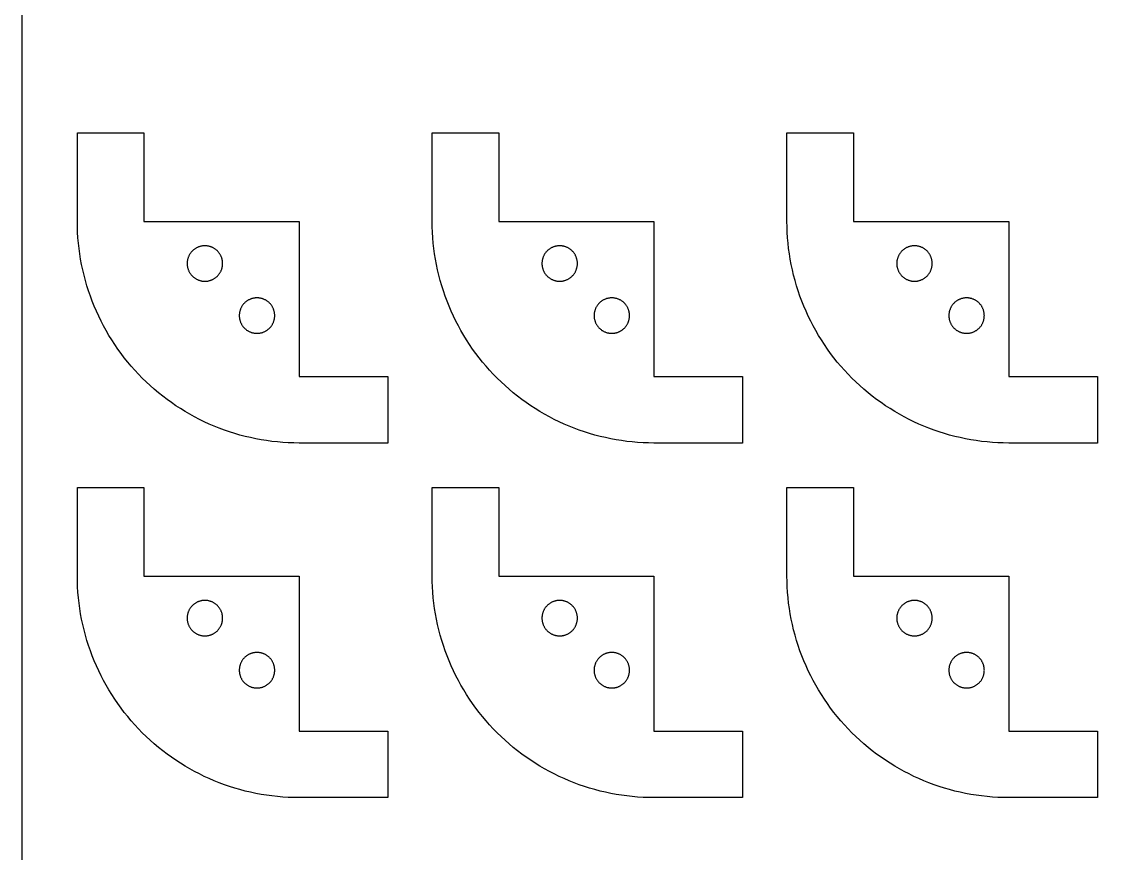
# Model space of a CAD drawing. Header units: millimetres. Extents: x 0 to 900, y 0 to 600.
# Drawn here: x 0 to 99, y 75 to 150 of the extents above; entities that cross this region are included whole.
import ezdxf

# ---------------------------------------------------------------- set-up
doc = ezdxf.new("R2010")
doc.units = ezdxf.units.MM
doc.layers.add('CUT', color=7, linetype='Continuous')
doc.layers.add('SHEET', color=7, linetype='Continuous')

msp = doc.modelspace()

# ---------------------------------------------------------------- linework, layer by layer
at = {"layer": 'CUT'}
for points in [[(5, 140), (11, 140), (11, 132), (25, 132), (25, 118), (33, 118), (33, 112), (25, 112), (24.509, 112.006), (24.019, 112.024), (23.529, 112.054), (23.04, 112.096), (22.552, 112.15), (22.065, 112.216), (21.581, 112.294), (21.098, 112.384), (20.618, 112.486), (20.14, 112.599), (19.666, 112.724), (19.194, 112.861), (18.726, 113.009), (18.262, 113.169), (17.802, 113.34), (17.346, 113.522), (16.895, 113.716), (16.449, 113.92), (16.008, 114.136), (15.572, 114.362), (15.142, 114.598), (14.718, 114.845), (14.3, 115.103), (13.889, 115.371), (13.484, 115.648), (13.086, 115.936), (12.695, 116.233), (12.312, 116.54), (11.937, 116.856), (11.569, 117.181), (11.209, 117.515), (10.858, 117.858), (10.515, 118.209), (10.181, 118.569), (9.856, 118.937), (9.54, 119.312), (9.233, 119.695), (8.936, 120.086), (8.648, 120.484), (8.371, 120.889), (8.103, 121.3), (7.845, 121.718), (7.598, 122.142), (7.362, 122.572), (7.136, 123.008), (6.92, 123.449), (6.716, 123.895), (6.522, 124.346), (6.34, 124.802), (6.169, 125.262), (6.009, 125.726), (5.861, 126.194), (5.724, 126.666), (5.599, 127.14), (5.486, 127.618), (5.384, 128.098), (5.294, 128.581), (5.216, 129.065), (5.15, 129.552), (5.096, 130.04), (5.054, 130.529), (5.024, 131.019), (5.006, 131.509), (5, 132), (5, 140)], [(37, 140), (43, 140), (43, 132), (57, 132), (57, 118), (65, 118), (65, 112), (57, 112), (56.509, 112.006), (56.019, 112.024), (55.529, 112.054), (55.04, 112.096), (54.552, 112.15), (54.065, 112.216), (53.581, 112.294), (53.098, 112.384), (52.618, 112.486), (52.14, 112.599), (51.666, 112.724), (51.194, 112.861), (50.726, 113.009), (50.262, 113.169), (49.802, 113.34), (49.346, 113.522), (48.895, 113.716), (48.449, 113.92), (48.008, 114.136), (47.572, 114.362), (47.142, 114.598), (46.718, 114.845), (46.3, 115.103), (45.889, 115.371), (45.484, 115.648), (45.086, 115.936), (44.695, 116.233), (44.312, 116.54), (43.937, 116.856), (43.569, 117.181), (43.209, 117.515), (42.858, 117.858), (42.515, 118.209), (42.181, 118.569), (41.856, 118.937), (41.54, 119.312), (41.233, 119.695), (40.936, 120.086), (40.648, 120.484), (40.371, 120.889), (40.103, 121.3), (39.845, 121.718), (39.598, 122.142), (39.362, 122.572), (39.136, 123.008), (38.92, 123.449), (38.716, 123.895), (38.522, 124.346), (38.34, 124.802), (38.169, 125.262), (38.009, 125.726), (37.861, 126.194), (37.724, 126.666), (37.599, 127.14), (37.486, 127.618), (37.384, 128.098), (37.294, 128.581), (37.216, 129.065), (37.15, 129.552), (37.096, 130.04), (37.054, 130.529), (37.024, 131.019), (37.006, 131.509), (37, 132), (37, 140)], [(69, 140), (75, 140), (75, 132), (89, 132), (89, 118), (97, 118), (97, 112), (89, 112), (88.509, 112.006), (88.019, 112.024), (87.529, 112.054), (87.04, 112.096), (86.552, 112.15), (86.065, 112.216), (85.581, 112.294), (85.098, 112.384), (84.618, 112.486), (84.14, 112.599), (83.666, 112.724), (83.194, 112.861), (82.726, 113.009), (82.262, 113.169), (81.802, 113.34), (81.346, 113.522), (80.895, 113.716), (80.449, 113.92), (80.008, 114.136), (79.572, 114.362), (79.142, 114.598), (78.718, 114.845), (78.3, 115.103), (77.889, 115.371), (77.484, 115.648), (77.086, 115.936), (76.695, 116.233), (76.312, 116.54), (75.937, 116.856), (75.569, 117.181), (75.209, 117.515), (74.858, 117.858), (74.515, 118.209), (74.181, 118.569), (73.856, 118.937), (73.54, 119.312), (73.233, 119.695), (72.936, 120.086), (72.648, 120.484), (72.371, 120.889), (72.103, 121.3), (71.845, 121.718), (71.598, 122.142), (71.362, 122.572), (71.136, 123.008), (70.92, 123.449), (70.716, 123.895), (70.522, 124.346), (70.34, 124.802), (70.169, 125.262), (70.009, 125.726), (69.861, 126.194), (69.724, 126.666), (69.599, 127.14), (69.486, 127.618), (69.384, 128.098), (69.294, 128.581), (69.216, 129.065), (69.15, 129.552), (69.096, 130.04), (69.054, 130.529), (69.024, 131.019), (69.006, 131.509), (69, 132), (69, 140)], [(18.1, 128.2), (18.099, 128.252), (18.097, 128.305), (18.092, 128.357), (18.086, 128.409), (18.079, 128.461), (18.069, 128.512), (18.058, 128.563), (18.045, 128.614), (18.031, 128.664), (18.015, 128.714), (17.997, 128.764), (17.978, 128.812), (17.957, 128.86), (17.935, 128.908), (17.911, 128.954), (17.886, 129), (17.859, 129.045), (17.83, 129.089), (17.801, 129.132), (17.769, 129.174), (17.737, 129.215), (17.703, 129.255), (17.668, 129.294), (17.631, 129.331), (17.594, 129.368), (17.555, 129.403), (17.515, 129.437), (17.474, 129.469), (17.432, 129.501), (17.389, 129.53), (17.345, 129.559), (17.3, 129.586), (17.254, 129.611), (17.208, 129.635), (17.16, 129.657), (17.112, 129.678), (17.064, 129.697), (17.014, 129.715), (16.964, 129.731), (16.914, 129.745), (16.863, 129.758), (16.812, 129.769), (16.761, 129.779), (16.709, 129.786), (16.657, 129.792), (16.605, 129.797), (16.552, 129.799), (16.5, 129.8), (16.448, 129.799), (16.395, 129.797), (16.343, 129.792), (16.291, 129.786), (16.239, 129.779), (16.188, 129.769), (16.137, 129.758), (16.086, 129.745), (16.036, 129.731), (15.986, 129.715), (15.936, 129.697), (15.888, 129.678), (15.84, 129.657), (15.792, 129.635), (15.746, 129.611), (15.7, 129.586), (15.655, 129.559), (15.611, 129.53), (15.568, 129.501), (15.526, 129.469), (15.485, 129.437), (15.445, 129.403), (15.406, 129.368), (15.369, 129.331), (15.332, 129.294), (15.297, 129.255), (15.263, 129.215), (15.231, 129.174), (15.199, 129.132), (15.17, 129.089), (15.141, 129.045), (15.114, 129), (15.089, 128.954), (15.065, 128.908), (15.043, 128.86), (15.022, 128.812), (15.003, 128.764), (14.985, 128.714), (14.969, 128.664), (14.955, 128.614), (14.942, 128.563), (14.931, 128.512), (14.921, 128.461), (14.914, 128.409), (14.908, 128.357), (14.903, 128.305), (14.901, 128.252), (14.9, 128.2), (14.901, 128.148), (14.903, 128.095), (14.908, 128.043), (14.914, 127.991), (14.921, 127.939), (14.931, 127.888), (14.942, 127.837), (14.955, 127.786), (14.969, 127.736), (14.985, 127.686), (15.003, 127.636), (15.022, 127.588), (15.043, 127.54), (15.065, 127.492), (15.089, 127.446), (15.114, 127.4), (15.141, 127.355), (15.17, 127.311), (15.199, 127.268), (15.231, 127.226), (15.263, 127.185), (15.297, 127.145), (15.332, 127.106), (15.369, 127.069), (15.406, 127.032), (15.445, 126.997), (15.485, 126.963), (15.526, 126.931), (15.568, 126.899), (15.611, 126.87), (15.655, 126.841), (15.7, 126.814), (15.746, 126.789), (15.792, 126.765), (15.84, 126.743), (15.888, 126.722), (15.936, 126.703), (15.986, 126.685), (16.036, 126.669), (16.086, 126.655), (16.137, 126.642), (16.188, 126.631), (16.239, 126.621), (16.291, 126.614), (16.343, 126.608), (16.395, 126.603), (16.448, 126.601), (16.5, 126.6), (16.552, 126.601), (16.605, 126.603), (16.657, 126.608), (16.709, 126.614), (16.761, 126.621), (16.812, 126.631), (16.863, 126.642), (16.914, 126.655), (16.964, 126.669), (17.014, 126.685), (17.064, 126.703), (17.112, 126.722), (17.16, 126.743), (17.208, 126.765), (17.254, 126.789), (17.3, 126.814), (17.345, 126.841), (17.389, 126.87), (17.432, 126.899), (17.474, 126.931), (17.515, 126.963), (17.555, 126.997), (17.594, 127.032), (17.631, 127.069), (17.668, 127.106), (17.703, 127.145), (17.737, 127.185), (17.769, 127.226), (17.801, 127.268), (17.83, 127.311), (17.859, 127.355), (17.886, 127.4), (17.911, 127.446), (17.935, 127.492), (17.957, 127.54), (17.978, 127.588), (17.997, 127.636), (18.015, 127.686), (18.031, 127.736), (18.045, 127.786), (18.058, 127.837), (18.069, 127.888), (18.079, 127.939), (18.086, 127.991), (18.092, 128.043), (18.097, 128.095), (18.099, 128.148), (18.1, 128.2)], [(50.1, 128.2), (50.099, 128.252), (50.097, 128.305), (50.092, 128.357), (50.086, 128.409), (50.079, 128.461), (50.069, 128.512), (50.058, 128.563), (50.045, 128.614), (50.031, 128.664), (50.015, 128.714), (49.997, 128.764), (49.978, 128.812), (49.957, 128.86), (49.935, 128.908), (49.911, 128.954), (49.886, 129), (49.859, 129.045), (49.83, 129.089), (49.801, 129.132), (49.769, 129.174), (49.737, 129.215), (49.703, 129.255), (49.668, 129.294), (49.631, 129.331), (49.594, 129.368), (49.555, 129.403), (49.515, 129.437), (49.474, 129.469), (49.432, 129.501), (49.389, 129.53), (49.345, 129.559), (49.3, 129.586), (49.254, 129.611), (49.208, 129.635), (49.16, 129.657), (49.112, 129.678), (49.064, 129.697), (49.014, 129.715), (48.964, 129.731), (48.914, 129.745), (48.863, 129.758), (48.812, 129.769), (48.761, 129.779), (48.709, 129.786), (48.657, 129.792), (48.605, 129.797), (48.552, 129.799), (48.5, 129.8), (48.448, 129.799), (48.395, 129.797), (48.343, 129.792), (48.291, 129.786), (48.239, 129.779), (48.188, 129.769), (48.137, 129.758), (48.086, 129.745), (48.036, 129.731), (47.986, 129.715), (47.936, 129.697), (47.888, 129.678), (47.84, 129.657), (47.792, 129.635), (47.746, 129.611), (47.7, 129.586), (47.655, 129.559), (47.611, 129.53), (47.568, 129.501), (47.526, 129.469), (47.485, 129.437), (47.445, 129.403), (47.406, 129.368), (47.369, 129.331), (47.332, 129.294), (47.297, 129.255), (47.263, 129.215), (47.231, 129.174), (47.199, 129.132), (47.17, 129.089), (47.141, 129.045), (47.114, 129), (47.089, 128.954), (47.065, 128.908), (47.043, 128.86), (47.022, 128.812), (47.003, 128.764), (46.985, 128.714), (46.969, 128.664), (46.955, 128.614), (46.942, 128.563), (46.931, 128.512), (46.921, 128.461), (46.914, 128.409), (46.908, 128.357), (46.903, 128.305), (46.901, 128.252), (46.9, 128.2), (46.901, 128.148), (46.903, 128.095), (46.908, 128.043), (46.914, 127.991), (46.921, 127.939), (46.931, 127.888), (46.942, 127.837), (46.955, 127.786), (46.969, 127.736), (46.985, 127.686), (47.003, 127.636), (47.022, 127.588), (47.043, 127.54), (47.065, 127.492), (47.089, 127.446), (47.114, 127.4), (47.141, 127.355), (47.17, 127.311), (47.199, 127.268), (47.231, 127.226), (47.263, 127.185), (47.297, 127.145), (47.332, 127.106), (47.369, 127.069), (47.406, 127.032), (47.445, 126.997), (47.485, 126.963), (47.526, 126.931), (47.568, 126.899), (47.611, 126.87), (47.655, 126.841), (47.7, 126.814), (47.746, 126.789), (47.792, 126.765), (47.84, 126.743), (47.888, 126.722), (47.936, 126.703), (47.986, 126.685), (48.036, 126.669), (48.086, 126.655), (48.137, 126.642), (48.188, 126.631), (48.239, 126.621), (48.291, 126.614), (48.343, 126.608), (48.395, 126.603), (48.448, 126.601), (48.5, 126.6), (48.552, 126.601), (48.605, 126.603), (48.657, 126.608), (48.709, 126.614), (48.761, 126.621), (48.812, 126.631), (48.863, 126.642), (48.914, 126.655), (48.964, 126.669), (49.014, 126.685), (49.064, 126.703), (49.112, 126.722), (49.16, 126.743), (49.208, 126.765), (49.254, 126.789), (49.3, 126.814), (49.345, 126.841), (49.389, 126.87), (49.432, 126.899), (49.474, 126.931), (49.515, 126.963), (49.555, 126.997), (49.594, 127.032), (49.631, 127.069), (49.668, 127.106), (49.703, 127.145), (49.737, 127.185), (49.769, 127.226), (49.801, 127.268), (49.83, 127.311), (49.859, 127.355), (49.886, 127.4), (49.911, 127.446), (49.935, 127.492), (49.957, 127.54), (49.978, 127.588), (49.997, 127.636), (50.015, 127.686), (50.031, 127.736), (50.045, 127.786), (50.058, 127.837), (50.069, 127.888), (50.079, 127.939), (50.086, 127.991), (50.092, 128.043), (50.097, 128.095), (50.099, 128.148), (50.1, 128.2)], [(82.1, 128.2), (82.099, 128.252), (82.097, 128.305), (82.092, 128.357), (82.086, 128.409), (82.079, 128.461), (82.069, 128.512), (82.058, 128.563), (82.045, 128.614), (82.031, 128.664), (82.015, 128.714), (81.997, 128.764), (81.978, 128.812), (81.957, 128.86), (81.935, 128.908), (81.911, 128.954), (81.886, 129), (81.859, 129.045), (81.83, 129.089), (81.801, 129.132), (81.769, 129.174), (81.737, 129.215), (81.703, 129.255), (81.668, 129.294), (81.631, 129.331), (81.594, 129.368), (81.555, 129.403), (81.515, 129.437), (81.474, 129.469), (81.432, 129.501), (81.389, 129.53), (81.345, 129.559), (81.3, 129.586), (81.254, 129.611), (81.208, 129.635), (81.16, 129.657), (81.112, 129.678), (81.064, 129.697), (81.014, 129.715), (80.964, 129.731), (80.914, 129.745), (80.863, 129.758), (80.812, 129.769), (80.761, 129.779), (80.709, 129.786), (80.657, 129.792), (80.605, 129.797), (80.552, 129.799), (80.5, 129.8), (80.448, 129.799), (80.395, 129.797), (80.343, 129.792), (80.291, 129.786), (80.239, 129.779), (80.188, 129.769), (80.137, 129.758), (80.086, 129.745), (80.036, 129.731), (79.986, 129.715), (79.936, 129.697), (79.888, 129.678), (79.84, 129.657), (79.792, 129.635), (79.746, 129.611), (79.7, 129.586), (79.655, 129.559), (79.611, 129.53), (79.568, 129.501), (79.526, 129.469), (79.485, 129.437), (79.445, 129.403), (79.406, 129.368), (79.369, 129.331), (79.332, 129.294), (79.297, 129.255), (79.263, 129.215), (79.231, 129.174), (79.199, 129.132), (79.17, 129.089), (79.141, 129.045), (79.114, 129), (79.089, 128.954), (79.065, 128.908), (79.043, 128.86), (79.022, 128.812), (79.003, 128.764), (78.985, 128.714), (78.969, 128.664), (78.955, 128.614), (78.942, 128.563), (78.931, 128.512), (78.921, 128.461), (78.914, 128.409), (78.908, 128.357), (78.903, 128.305), (78.901, 128.252), (78.9, 128.2), (78.901, 128.148), (78.903, 128.095), (78.908, 128.043), (78.914, 127.991), (78.921, 127.939), (78.931, 127.888), (78.942, 127.837), (78.955, 127.786), (78.969, 127.736), (78.985, 127.686), (79.003, 127.636), (79.022, 127.588), (79.043, 127.54), (79.065, 127.492), (79.089, 127.446), (79.114, 127.4), (79.141, 127.355), (79.17, 127.311), (79.199, 127.268), (79.231, 127.226), (79.263, 127.185), (79.297, 127.145), (79.332, 127.106), (79.369, 127.069), (79.406, 127.032), (79.445, 126.997), (79.485, 126.963), (79.526, 126.931), (79.568, 126.899), (79.611, 126.87), (79.655, 126.841), (79.7, 126.814), (79.746, 126.789), (79.792, 126.765), (79.84, 126.743), (79.888, 126.722), (79.936, 126.703), (79.986, 126.685), (80.036, 126.669), (80.086, 126.655), (80.137, 126.642), (80.188, 126.631), (80.239, 126.621), (80.291, 126.614), (80.343, 126.608), (80.395, 126.603), (80.448, 126.601), (80.5, 126.6), (80.552, 126.601), (80.605, 126.603), (80.657, 126.608), (80.709, 126.614), (80.761, 126.621), (80.812, 126.631), (80.863, 126.642), (80.914, 126.655), (80.964, 126.669), (81.014, 126.685), (81.064, 126.703), (81.112, 126.722), (81.16, 126.743), (81.208, 126.765), (81.254, 126.789), (81.3, 126.814), (81.345, 126.841), (81.389, 126.87), (81.432, 126.899), (81.474, 126.931), (81.515, 126.963), (81.555, 126.997), (81.594, 127.032), (81.631, 127.069), (81.668, 127.106), (81.703, 127.145), (81.737, 127.185), (81.769, 127.226), (81.801, 127.268), (81.83, 127.311), (81.859, 127.355), (81.886, 127.4), (81.911, 127.446), (81.935, 127.492), (81.957, 127.54), (81.978, 127.588), (81.997, 127.636), (82.015, 127.686), (82.031, 127.736), (82.045, 127.786), (82.058, 127.837), (82.069, 127.888), (82.079, 127.939), (82.086, 127.991), (82.092, 128.043), (82.097, 128.095), (82.099, 128.148), (82.1, 128.2)], [(22.8, 123.5), (22.799, 123.552), (22.797, 123.605), (22.792, 123.657), (22.786, 123.709), (22.779, 123.761), (22.769, 123.812), (22.758, 123.863), (22.745, 123.914), (22.731, 123.964), (22.715, 124.014), (22.697, 124.064), (22.678, 124.112), (22.657, 124.16), (22.635, 124.208), (22.611, 124.254), (22.586, 124.3), (22.559, 124.345), (22.53, 124.389), (22.501, 124.432), (22.469, 124.474), (22.437, 124.515), (22.403, 124.555), (22.368, 124.594), (22.331, 124.631), (22.294, 124.668), (22.255, 124.703), (22.215, 124.737), (22.174, 124.769), (22.132, 124.801), (22.089, 124.83), (22.045, 124.859), (22, 124.886), (21.954, 124.911), (21.908, 124.935), (21.86, 124.957), (21.812, 124.978), (21.764, 124.997), (21.714, 125.015), (21.664, 125.031), (21.614, 125.045), (21.563, 125.058), (21.512, 125.069), (21.461, 125.079), (21.409, 125.086), (21.357, 125.092), (21.305, 125.097), (21.252, 125.099), (21.2, 125.1), (21.148, 125.099), (21.095, 125.097), (21.043, 125.092), (20.991, 125.086), (20.939, 125.079), (20.888, 125.069), (20.837, 125.058), (20.786, 125.045), (20.736, 125.031), (20.686, 125.015), (20.636, 124.997), (20.588, 124.978), (20.54, 124.957), (20.492, 124.935), (20.446, 124.911), (20.4, 124.886), (20.355, 124.859), (20.311, 124.83), (20.268, 124.801), (20.226, 124.769), (20.185, 124.737), (20.145, 124.703), (20.106, 124.668), (20.069, 124.631), (20.032, 124.594), (19.997, 124.555), (19.963, 124.515), (19.931, 124.474), (19.899, 124.432), (19.87, 124.389), (19.841, 124.345), (19.814, 124.3), (19.789, 124.254), (19.765, 124.208), (19.743, 124.16), (19.722, 124.112), (19.703, 124.064), (19.685, 124.014), (19.669, 123.964), (19.655, 123.914), (19.642, 123.863), (19.631, 123.812), (19.621, 123.761), (19.614, 123.709), (19.608, 123.657), (19.603, 123.605), (19.601, 123.552), (19.6, 123.5), (19.601, 123.448), (19.603, 123.395), (19.608, 123.343), (19.614, 123.291), (19.621, 123.239), (19.631, 123.188), (19.642, 123.137), (19.655, 123.086), (19.669, 123.036), (19.685, 122.986), (19.703, 122.936), (19.722, 122.888), (19.743, 122.84), (19.765, 122.792), (19.789, 122.746), (19.814, 122.7), (19.841, 122.655), (19.87, 122.611), (19.899, 122.568), (19.931, 122.526), (19.963, 122.485), (19.997, 122.445), (20.032, 122.406), (20.069, 122.369), (20.106, 122.332), (20.145, 122.297), (20.185, 122.263), (20.226, 122.231), (20.268, 122.199), (20.311, 122.17), (20.355, 122.141), (20.4, 122.114), (20.446, 122.089), (20.492, 122.065), (20.54, 122.043), (20.588, 122.022), (20.636, 122.003), (20.686, 121.985), (20.736, 121.969), (20.786, 121.955), (20.837, 121.942), (20.888, 121.931), (20.939, 121.921), (20.991, 121.914), (21.043, 121.908), (21.095, 121.903), (21.148, 121.901), (21.2, 121.9), (21.252, 121.901), (21.305, 121.903), (21.357, 121.908), (21.409, 121.914), (21.461, 121.921), (21.512, 121.931), (21.563, 121.942), (21.614, 121.955), (21.664, 121.969), (21.714, 121.985), (21.764, 122.003), (21.812, 122.022), (21.86, 122.043), (21.908, 122.065), (21.954, 122.089), (22, 122.114), (22.045, 122.141), (22.089, 122.17), (22.132, 122.199), (22.174, 122.231), (22.215, 122.263), (22.255, 122.297), (22.294, 122.332), (22.331, 122.369), (22.368, 122.406), (22.403, 122.445), (22.437, 122.485), (22.469, 122.526), (22.501, 122.568), (22.53, 122.611), (22.559, 122.655), (22.586, 122.7), (22.611, 122.746), (22.635, 122.792), (22.657, 122.84), (22.678, 122.888), (22.697, 122.936), (22.715, 122.986), (22.731, 123.036), (22.745, 123.086), (22.758, 123.137), (22.769, 123.188), (22.779, 123.239), (22.786, 123.291), (22.792, 123.343), (22.797, 123.395), (22.799, 123.448), (22.8, 123.5)], [(54.8, 123.5), (54.799, 123.552), (54.797, 123.605), (54.792, 123.657), (54.786, 123.709), (54.779, 123.761), (54.769, 123.812), (54.758, 123.863), (54.745, 123.914), (54.731, 123.964), (54.715, 124.014), (54.697, 124.064), (54.678, 124.112), (54.657, 124.16), (54.635, 124.208), (54.611, 124.254), (54.586, 124.3), (54.559, 124.345), (54.53, 124.389), (54.501, 124.432), (54.469, 124.474), (54.437, 124.515), (54.403, 124.555), (54.368, 124.594), (54.331, 124.631), (54.294, 124.668), (54.255, 124.703), (54.215, 124.737), (54.174, 124.769), (54.132, 124.801), (54.089, 124.83), (54.045, 124.859), (54, 124.886), (53.954, 124.911), (53.908, 124.935), (53.86, 124.957), (53.812, 124.978), (53.764, 124.997), (53.714, 125.015), (53.664, 125.031), (53.614, 125.045), (53.563, 125.058), (53.512, 125.069), (53.461, 125.079), (53.409, 125.086), (53.357, 125.092), (53.305, 125.097), (53.252, 125.099), (53.2, 125.1), (53.148, 125.099), (53.095, 125.097), (53.043, 125.092), (52.991, 125.086), (52.939, 125.079), (52.888, 125.069), (52.837, 125.058), (52.786, 125.045), (52.736, 125.031), (52.686, 125.015), (52.636, 124.997), (52.588, 124.978), (52.54, 124.957), (52.492, 124.935), (52.446, 124.911), (52.4, 124.886), (52.355, 124.859), (52.311, 124.83), (52.268, 124.801), (52.226, 124.769), (52.185, 124.737), (52.145, 124.703), (52.106, 124.668), (52.069, 124.631), (52.032, 124.594), (51.997, 124.555), (51.963, 124.515), (51.931, 124.474), (51.899, 124.432), (51.87, 124.389), (51.841, 124.345), (51.814, 124.3), (51.789, 124.254), (51.765, 124.208), (51.743, 124.16), (51.722, 124.112), (51.703, 124.064), (51.685, 124.014), (51.669, 123.964), (51.655, 123.914), (51.642, 123.863), (51.631, 123.812), (51.621, 123.761), (51.614, 123.709), (51.608, 123.657), (51.603, 123.605), (51.601, 123.552), (51.6, 123.5), (51.601, 123.448), (51.603, 123.395), (51.608, 123.343), (51.614, 123.291), (51.621, 123.239), (51.631, 123.188), (51.642, 123.137), (51.655, 123.086), (51.669, 123.036), (51.685, 122.986), (51.703, 122.936), (51.722, 122.888), (51.743, 122.84), (51.765, 122.792), (51.789, 122.746), (51.814, 122.7), (51.841, 122.655), (51.87, 122.611), (51.899, 122.568), (51.931, 122.526), (51.963, 122.485), (51.997, 122.445), (52.032, 122.406), (52.069, 122.369), (52.106, 122.332), (52.145, 122.297), (52.185, 122.263), (52.226, 122.231), (52.268, 122.199), (52.311, 122.17), (52.355, 122.141), (52.4, 122.114), (52.446, 122.089), (52.492, 122.065), (52.54, 122.043), (52.588, 122.022), (52.636, 122.003), (52.686, 121.985), (52.736, 121.969), (52.786, 121.955), (52.837, 121.942), (52.888, 121.931), (52.939, 121.921), (52.991, 121.914), (53.043, 121.908), (53.095, 121.903), (53.148, 121.901), (53.2, 121.9), (53.252, 121.901), (53.305, 121.903), (53.357, 121.908), (53.409, 121.914), (53.461, 121.921), (53.512, 121.931), (53.563, 121.942), (53.614, 121.955), (53.664, 121.969), (53.714, 121.985), (53.764, 122.003), (53.812, 122.022), (53.86, 122.043), (53.908, 122.065), (53.954, 122.089), (54, 122.114), (54.045, 122.141), (54.089, 122.17), (54.132, 122.199), (54.174, 122.231), (54.215, 122.263), (54.255, 122.297), (54.294, 122.332), (54.331, 122.369), (54.368, 122.406), (54.403, 122.445), (54.437, 122.485), (54.469, 122.526), (54.501, 122.568), (54.53, 122.611), (54.559, 122.655), (54.586, 122.7), (54.611, 122.746), (54.635, 122.792), (54.657, 122.84), (54.678, 122.888), (54.697, 122.936), (54.715, 122.986), (54.731, 123.036), (54.745, 123.086), (54.758, 123.137), (54.769, 123.188), (54.779, 123.239), (54.786, 123.291), (54.792, 123.343), (54.797, 123.395), (54.799, 123.448), (54.8, 123.5)], [(86.8, 123.5), (86.799, 123.552), (86.797, 123.605), (86.792, 123.657), (86.786, 123.709), (86.779, 123.761), (86.769, 123.812), (86.758, 123.863), (86.745, 123.914), (86.731, 123.964), (86.715, 124.014), (86.697, 124.064), (86.678, 124.112), (86.657, 124.16), (86.635, 124.208), (86.611, 124.254), (86.586, 124.3), (86.559, 124.345), (86.53, 124.389), (86.501, 124.432), (86.469, 124.474), (86.437, 124.515), (86.403, 124.555), (86.368, 124.594), (86.331, 124.631), (86.294, 124.668), (86.255, 124.703), (86.215, 124.737), (86.174, 124.769), (86.132, 124.801), (86.089, 124.83), (86.045, 124.859), (86, 124.886), (85.954, 124.911), (85.908, 124.935), (85.86, 124.957), (85.812, 124.978), (85.764, 124.997), (85.714, 125.015), (85.664, 125.031), (85.614, 125.045), (85.563, 125.058), (85.512, 125.069), (85.461, 125.079), (85.409, 125.086), (85.357, 125.092), (85.305, 125.097), (85.252, 125.099), (85.2, 125.1), (85.148, 125.099), (85.095, 125.097), (85.043, 125.092), (84.991, 125.086), (84.939, 125.079), (84.888, 125.069), (84.837, 125.058), (84.786, 125.045), (84.736, 125.031), (84.686, 125.015), (84.636, 124.997), (84.588, 124.978), (84.54, 124.957), (84.492, 124.935), (84.446, 124.911), (84.4, 124.886), (84.355, 124.859), (84.311, 124.83), (84.268, 124.801), (84.226, 124.769), (84.185, 124.737), (84.145, 124.703), (84.106, 124.668), (84.069, 124.631), (84.032, 124.594), (83.997, 124.555), (83.963, 124.515), (83.931, 124.474), (83.899, 124.432), (83.87, 124.389), (83.841, 124.345), (83.814, 124.3), (83.789, 124.254), (83.765, 124.208), (83.743, 124.16), (83.722, 124.112), (83.703, 124.064), (83.685, 124.014), (83.669, 123.964), (83.655, 123.914), (83.642, 123.863), (83.631, 123.812), (83.621, 123.761), (83.614, 123.709), (83.608, 123.657), (83.603, 123.605), (83.601, 123.552), (83.6, 123.5), (83.601, 123.448), (83.603, 123.395), (83.608, 123.343), (83.614, 123.291), (83.621, 123.239), (83.631, 123.188), (83.642, 123.137), (83.655, 123.086), (83.669, 123.036), (83.685, 122.986), (83.703, 122.936), (83.722, 122.888), (83.743, 122.84), (83.765, 122.792), (83.789, 122.746), (83.814, 122.7), (83.841, 122.655), (83.87, 122.611), (83.899, 122.568), (83.931, 122.526), (83.963, 122.485), (83.997, 122.445), (84.032, 122.406), (84.069, 122.369), (84.106, 122.332), (84.145, 122.297), (84.185, 122.263), (84.226, 122.231), (84.268, 122.199), (84.311, 122.17), (84.355, 122.141), (84.4, 122.114), (84.446, 122.089), (84.492, 122.065), (84.54, 122.043), (84.588, 122.022), (84.636, 122.003), (84.686, 121.985), (84.736, 121.969), (84.786, 121.955), (84.837, 121.942), (84.888, 121.931), (84.939, 121.921), (84.991, 121.914), (85.043, 121.908), (85.095, 121.903), (85.148, 121.901), (85.2, 121.9), (85.252, 121.901), (85.305, 121.903), (85.357, 121.908), (85.409, 121.914), (85.461, 121.921), (85.512, 121.931), (85.563, 121.942), (85.614, 121.955), (85.664, 121.969), (85.714, 121.985), (85.764, 122.003), (85.812, 122.022), (85.86, 122.043), (85.908, 122.065), (85.954, 122.089), (86, 122.114), (86.045, 122.141), (86.089, 122.17), (86.132, 122.199), (86.174, 122.231), (86.215, 122.263), (86.255, 122.297), (86.294, 122.332), (86.331, 122.369), (86.368, 122.406), (86.403, 122.445), (86.437, 122.485), (86.469, 122.526), (86.501, 122.568), (86.53, 122.611), (86.559, 122.655), (86.586, 122.7), (86.611, 122.746), (86.635, 122.792), (86.657, 122.84), (86.678, 122.888), (86.697, 122.936), (86.715, 122.986), (86.731, 123.036), (86.745, 123.086), (86.758, 123.137), (86.769, 123.188), (86.779, 123.239), (86.786, 123.291), (86.792, 123.343), (86.797, 123.395), (86.799, 123.448), (86.8, 123.5)], [(5, 108), (11, 108), (11, 100), (25, 100), (25, 86), (33, 86), (33, 80), (25, 80), (24.509, 80.006), (24.019, 80.024), (23.529, 80.054), (23.04, 80.096), (22.552, 80.15), (22.065, 80.216), (21.581, 80.294), (21.098, 80.384), (20.618, 80.486), (20.14, 80.599), (19.666, 80.724), (19.194, 80.861), (18.726, 81.009), (18.262, 81.169), (17.802, 81.34), (17.346, 81.522), (16.895, 81.716), (16.449, 81.92), (16.008, 82.136), (15.572, 82.362), (15.142, 82.598), (14.718, 82.845), (14.3, 83.103), (13.889, 83.371), (13.484, 83.648), (13.086, 83.936), (12.695, 84.233), (12.312, 84.54), (11.937, 84.856), (11.569, 85.181), (11.209, 85.515), (10.858, 85.858), (10.515, 86.209), (10.181, 86.569), (9.856, 86.937), (9.54, 87.312), (9.233, 87.695), (8.936, 88.086), (8.648, 88.484), (8.371, 88.889), (8.103, 89.3), (7.845, 89.718), (7.598, 90.142), (7.362, 90.572), (7.136, 91.008), (6.92, 91.449), (6.716, 91.895), (6.522, 92.346), (6.34, 92.802), (6.169, 93.262), (6.009, 93.726), (5.861, 94.194), (5.724, 94.666), (5.599, 95.14), (5.486, 95.618), (5.384, 96.098), (5.294, 96.581), (5.216, 97.065), (5.15, 97.552), (5.096, 98.04), (5.054, 98.529), (5.024, 99.019), (5.006, 99.509), (5, 100), (5, 108)], [(37, 108), (43, 108), (43, 100), (57, 100), (57, 86), (65, 86), (65, 80), (57, 80), (56.509, 80.006), (56.019, 80.024), (55.529, 80.054), (55.04, 80.096), (54.552, 80.15), (54.065, 80.216), (53.581, 80.294), (53.098, 80.384), (52.618, 80.486), (52.14, 80.599), (51.666, 80.724), (51.194, 80.861), (50.726, 81.009), (50.262, 81.169), (49.802, 81.34), (49.346, 81.522), (48.895, 81.716), (48.449, 81.92), (48.008, 82.136), (47.572, 82.362), (47.142, 82.598), (46.718, 82.845), (46.3, 83.103), (45.889, 83.371), (45.484, 83.648), (45.086, 83.936), (44.695, 84.233), (44.312, 84.54), (43.937, 84.856), (43.569, 85.181), (43.209, 85.515), (42.858, 85.858), (42.515, 86.209), (42.181, 86.569), (41.856, 86.937), (41.54, 87.312), (41.233, 87.695), (40.936, 88.086), (40.648, 88.484), (40.371, 88.889), (40.103, 89.3), (39.845, 89.718), (39.598, 90.142), (39.362, 90.572), (39.136, 91.008), (38.92, 91.449), (38.716, 91.895), (38.522, 92.346), (38.34, 92.802), (38.169, 93.262), (38.009, 93.726), (37.861, 94.194), (37.724, 94.666), (37.599, 95.14), (37.486, 95.618), (37.384, 96.098), (37.294, 96.581), (37.216, 97.065), (37.15, 97.552), (37.096, 98.04), (37.054, 98.529), (37.024, 99.019), (37.006, 99.509), (37, 100), (37, 108)], [(69, 108), (75, 108), (75, 100), (89, 100), (89, 86), (97, 86), (97, 80), (89, 80), (88.509, 80.006), (88.019, 80.024), (87.529, 80.054), (87.04, 80.096), (86.552, 80.15), (86.065, 80.216), (85.581, 80.294), (85.098, 80.384), (84.618, 80.486), (84.14, 80.599), (83.666, 80.724), (83.194, 80.861), (82.726, 81.009), (82.262, 81.169), (81.802, 81.34), (81.346, 81.522), (80.895, 81.716), (80.449, 81.92), (80.008, 82.136), (79.572, 82.362), (79.142, 82.598), (78.718, 82.845), (78.3, 83.103), (77.889, 83.371), (77.484, 83.648), (77.086, 83.936), (76.695, 84.233), (76.312, 84.54), (75.937, 84.856), (75.569, 85.181), (75.209, 85.515), (74.858, 85.858), (74.515, 86.209), (74.181, 86.569), (73.856, 86.937), (73.54, 87.312), (73.233, 87.695), (72.936, 88.086), (72.648, 88.484), (72.371, 88.889), (72.103, 89.3), (71.845, 89.718), (71.598, 90.142), (71.362, 90.572), (71.136, 91.008), (70.92, 91.449), (70.716, 91.895), (70.522, 92.346), (70.34, 92.802), (70.169, 93.262), (70.009, 93.726), (69.861, 94.194), (69.724, 94.666), (69.599, 95.14), (69.486, 95.618), (69.384, 96.098), (69.294, 96.581), (69.216, 97.065), (69.15, 97.552), (69.096, 98.04), (69.054, 98.529), (69.024, 99.019), (69.006, 99.509), (69, 100), (69, 108)], [(18.1, 96.2), (18.099, 96.252), (18.097, 96.305), (18.092, 96.357), (18.086, 96.409), (18.079, 96.461), (18.069, 96.512), (18.058, 96.563), (18.045, 96.614), (18.031, 96.664), (18.015, 96.714), (17.997, 96.764), (17.978, 96.812), (17.957, 96.86), (17.935, 96.908), (17.911, 96.954), (17.886, 97), (17.859, 97.045), (17.83, 97.089), (17.801, 97.132), (17.769, 97.174), (17.737, 97.215), (17.703, 97.255), (17.668, 97.294), (17.631, 97.331), (17.594, 97.368), (17.555, 97.403), (17.515, 97.437), (17.474, 97.469), (17.432, 97.501), (17.389, 97.53), (17.345, 97.559), (17.3, 97.586), (17.254, 97.611), (17.208, 97.635), (17.16, 97.657), (17.112, 97.678), (17.064, 97.697), (17.014, 97.715), (16.964, 97.731), (16.914, 97.745), (16.863, 97.758), (16.812, 97.769), (16.761, 97.779), (16.709, 97.786), (16.657, 97.792), (16.605, 97.797), (16.552, 97.799), (16.5, 97.8), (16.448, 97.799), (16.395, 97.797), (16.343, 97.792), (16.291, 97.786), (16.239, 97.779), (16.188, 97.769), (16.137, 97.758), (16.086, 97.745), (16.036, 97.731), (15.986, 97.715), (15.936, 97.697), (15.888, 97.678), (15.84, 97.657), (15.792, 97.635), (15.746, 97.611), (15.7, 97.586), (15.655, 97.559), (15.611, 97.53), (15.568, 97.501), (15.526, 97.469), (15.485, 97.437), (15.445, 97.403), (15.406, 97.368), (15.369, 97.331), (15.332, 97.294), (15.297, 97.255), (15.263, 97.215), (15.231, 97.174), (15.199, 97.132), (15.17, 97.089), (15.141, 97.045), (15.114, 97), (15.089, 96.954), (15.065, 96.908), (15.043, 96.86), (15.022, 96.812), (15.003, 96.764), (14.985, 96.714), (14.969, 96.664), (14.955, 96.614), (14.942, 96.563), (14.931, 96.512), (14.921, 96.461), (14.914, 96.409), (14.908, 96.357), (14.903, 96.305), (14.901, 96.252), (14.9, 96.2), (14.901, 96.148), (14.903, 96.095), (14.908, 96.043), (14.914, 95.991), (14.921, 95.939), (14.931, 95.888), (14.942, 95.837), (14.955, 95.786), (14.969, 95.736), (14.985, 95.686), (15.003, 95.636), (15.022, 95.588), (15.043, 95.54), (15.065, 95.492), (15.089, 95.446), (15.114, 95.4), (15.141, 95.355), (15.17, 95.311), (15.199, 95.268), (15.231, 95.226), (15.263, 95.185), (15.297, 95.145), (15.332, 95.106), (15.369, 95.069), (15.406, 95.032), (15.445, 94.997), (15.485, 94.963), (15.526, 94.931), (15.568, 94.899), (15.611, 94.87), (15.655, 94.841), (15.7, 94.814), (15.746, 94.789), (15.792, 94.765), (15.84, 94.743), (15.888, 94.722), (15.936, 94.703), (15.986, 94.685), (16.036, 94.669), (16.086, 94.655), (16.137, 94.642), (16.188, 94.631), (16.239, 94.621), (16.291, 94.614), (16.343, 94.608), (16.395, 94.603), (16.448, 94.601), (16.5, 94.6), (16.552, 94.601), (16.605, 94.603), (16.657, 94.608), (16.709, 94.614), (16.761, 94.621), (16.812, 94.631), (16.863, 94.642), (16.914, 94.655), (16.964, 94.669), (17.014, 94.685), (17.064, 94.703), (17.112, 94.722), (17.16, 94.743), (17.208, 94.765), (17.254, 94.789), (17.3, 94.814), (17.345, 94.841), (17.389, 94.87), (17.432, 94.899), (17.474, 94.931), (17.515, 94.963), (17.555, 94.997), (17.594, 95.032), (17.631, 95.069), (17.668, 95.106), (17.703, 95.145), (17.737, 95.185), (17.769, 95.226), (17.801, 95.268), (17.83, 95.311), (17.859, 95.355), (17.886, 95.4), (17.911, 95.446), (17.935, 95.492), (17.957, 95.54), (17.978, 95.588), (17.997, 95.636), (18.015, 95.686), (18.031, 95.736), (18.045, 95.786), (18.058, 95.837), (18.069, 95.888), (18.079, 95.939), (18.086, 95.991), (18.092, 96.043), (18.097, 96.095), (18.099, 96.148), (18.1, 96.2)], [(50.1, 96.2), (50.099, 96.252), (50.097, 96.305), (50.092, 96.357), (50.086, 96.409), (50.079, 96.461), (50.069, 96.512), (50.058, 96.563), (50.045, 96.614), (50.031, 96.664), (50.015, 96.714), (49.997, 96.764), (49.978, 96.812), (49.957, 96.86), (49.935, 96.908), (49.911, 96.954), (49.886, 97), (49.859, 97.045), (49.83, 97.089), (49.801, 97.132), (49.769, 97.174), (49.737, 97.215), (49.703, 97.255), (49.668, 97.294), (49.631, 97.331), (49.594, 97.368), (49.555, 97.403), (49.515, 97.437), (49.474, 97.469), (49.432, 97.501), (49.389, 97.53), (49.345, 97.559), (49.3, 97.586), (49.254, 97.611), (49.208, 97.635), (49.16, 97.657), (49.112, 97.678), (49.064, 97.697), (49.014, 97.715), (48.964, 97.731), (48.914, 97.745), (48.863, 97.758), (48.812, 97.769), (48.761, 97.779), (48.709, 97.786), (48.657, 97.792), (48.605, 97.797), (48.552, 97.799), (48.5, 97.8), (48.448, 97.799), (48.395, 97.797), (48.343, 97.792), (48.291, 97.786), (48.239, 97.779), (48.188, 97.769), (48.137, 97.758), (48.086, 97.745), (48.036, 97.731), (47.986, 97.715), (47.936, 97.697), (47.888, 97.678), (47.84, 97.657), (47.792, 97.635), (47.746, 97.611), (47.7, 97.586), (47.655, 97.559), (47.611, 97.53), (47.568, 97.501), (47.526, 97.469), (47.485, 97.437), (47.445, 97.403), (47.406, 97.368), (47.369, 97.331), (47.332, 97.294), (47.297, 97.255), (47.263, 97.215), (47.231, 97.174), (47.199, 97.132), (47.17, 97.089), (47.141, 97.045), (47.114, 97), (47.089, 96.954), (47.065, 96.908), (47.043, 96.86), (47.022, 96.812), (47.003, 96.764), (46.985, 96.714), (46.969, 96.664), (46.955, 96.614), (46.942, 96.563), (46.931, 96.512), (46.921, 96.461), (46.914, 96.409), (46.908, 96.357), (46.903, 96.305), (46.901, 96.252), (46.9, 96.2), (46.901, 96.148), (46.903, 96.095), (46.908, 96.043), (46.914, 95.991), (46.921, 95.939), (46.931, 95.888), (46.942, 95.837), (46.955, 95.786), (46.969, 95.736), (46.985, 95.686), (47.003, 95.636), (47.022, 95.588), (47.043, 95.54), (47.065, 95.492), (47.089, 95.446), (47.114, 95.4), (47.141, 95.355), (47.17, 95.311), (47.199, 95.268), (47.231, 95.226), (47.263, 95.185), (47.297, 95.145), (47.332, 95.106), (47.369, 95.069), (47.406, 95.032), (47.445, 94.997), (47.485, 94.963), (47.526, 94.931), (47.568, 94.899), (47.611, 94.87), (47.655, 94.841), (47.7, 94.814), (47.746, 94.789), (47.792, 94.765), (47.84, 94.743), (47.888, 94.722), (47.936, 94.703), (47.986, 94.685), (48.036, 94.669), (48.086, 94.655), (48.137, 94.642), (48.188, 94.631), (48.239, 94.621), (48.291, 94.614), (48.343, 94.608), (48.395, 94.603), (48.448, 94.601), (48.5, 94.6), (48.552, 94.601), (48.605, 94.603), (48.657, 94.608), (48.709, 94.614), (48.761, 94.621), (48.812, 94.631), (48.863, 94.642), (48.914, 94.655), (48.964, 94.669), (49.014, 94.685), (49.064, 94.703), (49.112, 94.722), (49.16, 94.743), (49.208, 94.765), (49.254, 94.789), (49.3, 94.814), (49.345, 94.841), (49.389, 94.87), (49.432, 94.899), (49.474, 94.931), (49.515, 94.963), (49.555, 94.997), (49.594, 95.032), (49.631, 95.069), (49.668, 95.106), (49.703, 95.145), (49.737, 95.185), (49.769, 95.226), (49.801, 95.268), (49.83, 95.311), (49.859, 95.355), (49.886, 95.4), (49.911, 95.446), (49.935, 95.492), (49.957, 95.54), (49.978, 95.588), (49.997, 95.636), (50.015, 95.686), (50.031, 95.736), (50.045, 95.786), (50.058, 95.837), (50.069, 95.888), (50.079, 95.939), (50.086, 95.991), (50.092, 96.043), (50.097, 96.095), (50.099, 96.148), (50.1, 96.2)], [(82.1, 96.2), (82.099, 96.252), (82.097, 96.305), (82.092, 96.357), (82.086, 96.409), (82.079, 96.461), (82.069, 96.512), (82.058, 96.563), (82.045, 96.614), (82.031, 96.664), (82.015, 96.714), (81.997, 96.764), (81.978, 96.812), (81.957, 96.86), (81.935, 96.908), (81.911, 96.954), (81.886, 97), (81.859, 97.045), (81.83, 97.089), (81.801, 97.132), (81.769, 97.174), (81.737, 97.215), (81.703, 97.255), (81.668, 97.294), (81.631, 97.331), (81.594, 97.368), (81.555, 97.403), (81.515, 97.437), (81.474, 97.469), (81.432, 97.501), (81.389, 97.53), (81.345, 97.559), (81.3, 97.586), (81.254, 97.611), (81.208, 97.635), (81.16, 97.657), (81.112, 97.678), (81.064, 97.697), (81.014, 97.715), (80.964, 97.731), (80.914, 97.745), (80.863, 97.758), (80.812, 97.769), (80.761, 97.779), (80.709, 97.786), (80.657, 97.792), (80.605, 97.797), (80.552, 97.799), (80.5, 97.8), (80.448, 97.799), (80.395, 97.797), (80.343, 97.792), (80.291, 97.786), (80.239, 97.779), (80.188, 97.769), (80.137, 97.758), (80.086, 97.745), (80.036, 97.731), (79.986, 97.715), (79.936, 97.697), (79.888, 97.678), (79.84, 97.657), (79.792, 97.635), (79.746, 97.611), (79.7, 97.586), (79.655, 97.559), (79.611, 97.53), (79.568, 97.501), (79.526, 97.469), (79.485, 97.437), (79.445, 97.403), (79.406, 97.368), (79.369, 97.331), (79.332, 97.294), (79.297, 97.255), (79.263, 97.215), (79.231, 97.174), (79.199, 97.132), (79.17, 97.089), (79.141, 97.045), (79.114, 97), (79.089, 96.954), (79.065, 96.908), (79.043, 96.86), (79.022, 96.812), (79.003, 96.764), (78.985, 96.714), (78.969, 96.664), (78.955, 96.614), (78.942, 96.563), (78.931, 96.512), (78.921, 96.461), (78.914, 96.409), (78.908, 96.357), (78.903, 96.305), (78.901, 96.252), (78.9, 96.2), (78.901, 96.148), (78.903, 96.095), (78.908, 96.043), (78.914, 95.991), (78.921, 95.939), (78.931, 95.888), (78.942, 95.837), (78.955, 95.786), (78.969, 95.736), (78.985, 95.686), (79.003, 95.636), (79.022, 95.588), (79.043, 95.54), (79.065, 95.492), (79.089, 95.446), (79.114, 95.4), (79.141, 95.355), (79.17, 95.311), (79.199, 95.268), (79.231, 95.226), (79.263, 95.185), (79.297, 95.145), (79.332, 95.106), (79.369, 95.069), (79.406, 95.032), (79.445, 94.997), (79.485, 94.963), (79.526, 94.931), (79.568, 94.899), (79.611, 94.87), (79.655, 94.841), (79.7, 94.814), (79.746, 94.789), (79.792, 94.765), (79.84, 94.743), (79.888, 94.722), (79.936, 94.703), (79.986, 94.685), (80.036, 94.669), (80.086, 94.655), (80.137, 94.642), (80.188, 94.631), (80.239, 94.621), (80.291, 94.614), (80.343, 94.608), (80.395, 94.603), (80.448, 94.601), (80.5, 94.6), (80.552, 94.601), (80.605, 94.603), (80.657, 94.608), (80.709, 94.614), (80.761, 94.621), (80.812, 94.631), (80.863, 94.642), (80.914, 94.655), (80.964, 94.669), (81.014, 94.685), (81.064, 94.703), (81.112, 94.722), (81.16, 94.743), (81.208, 94.765), (81.254, 94.789), (81.3, 94.814), (81.345, 94.841), (81.389, 94.87), (81.432, 94.899), (81.474, 94.931), (81.515, 94.963), (81.555, 94.997), (81.594, 95.032), (81.631, 95.069), (81.668, 95.106), (81.703, 95.145), (81.737, 95.185), (81.769, 95.226), (81.801, 95.268), (81.83, 95.311), (81.859, 95.355), (81.886, 95.4), (81.911, 95.446), (81.935, 95.492), (81.957, 95.54), (81.978, 95.588), (81.997, 95.636), (82.015, 95.686), (82.031, 95.736), (82.045, 95.786), (82.058, 95.837), (82.069, 95.888), (82.079, 95.939), (82.086, 95.991), (82.092, 96.043), (82.097, 96.095), (82.099, 96.148), (82.1, 96.2)], [(22.8, 91.5), (22.799, 91.552), (22.797, 91.605), (22.792, 91.657), (22.786, 91.709), (22.779, 91.761), (22.769, 91.812), (22.758, 91.863), (22.745, 91.914), (22.731, 91.964), (22.715, 92.014), (22.697, 92.064), (22.678, 92.112), (22.657, 92.16), (22.635, 92.208), (22.611, 92.254), (22.586, 92.3), (22.559, 92.345), (22.53, 92.389), (22.501, 92.432), (22.469, 92.474), (22.437, 92.515), (22.403, 92.555), (22.368, 92.594), (22.331, 92.631), (22.294, 92.668), (22.255, 92.703), (22.215, 92.737), (22.174, 92.769), (22.132, 92.801), (22.089, 92.83), (22.045, 92.859), (22, 92.886), (21.954, 92.911), (21.908, 92.935), (21.86, 92.957), (21.812, 92.978), (21.764, 92.997), (21.714, 93.015), (21.664, 93.031), (21.614, 93.045), (21.563, 93.058), (21.512, 93.069), (21.461, 93.079), (21.409, 93.086), (21.357, 93.092), (21.305, 93.097), (21.252, 93.099), (21.2, 93.1), (21.148, 93.099), (21.095, 93.097), (21.043, 93.092), (20.991, 93.086), (20.939, 93.079), (20.888, 93.069), (20.837, 93.058), (20.786, 93.045), (20.736, 93.031), (20.686, 93.015), (20.636, 92.997), (20.588, 92.978), (20.54, 92.957), (20.492, 92.935), (20.446, 92.911), (20.4, 92.886), (20.355, 92.859), (20.311, 92.83), (20.268, 92.801), (20.226, 92.769), (20.185, 92.737), (20.145, 92.703), (20.106, 92.668), (20.069, 92.631), (20.032, 92.594), (19.997, 92.555), (19.963, 92.515), (19.931, 92.474), (19.899, 92.432), (19.87, 92.389), (19.841, 92.345), (19.814, 92.3), (19.789, 92.254), (19.765, 92.208), (19.743, 92.16), (19.722, 92.112), (19.703, 92.064), (19.685, 92.014), (19.669, 91.964), (19.655, 91.914), (19.642, 91.863), (19.631, 91.812), (19.621, 91.761), (19.614, 91.709), (19.608, 91.657), (19.603, 91.605), (19.601, 91.552), (19.6, 91.5), (19.601, 91.448), (19.603, 91.395), (19.608, 91.343), (19.614, 91.291), (19.621, 91.239), (19.631, 91.188), (19.642, 91.137), (19.655, 91.086), (19.669, 91.036), (19.685, 90.986), (19.703, 90.936), (19.722, 90.888), (19.743, 90.84), (19.765, 90.792), (19.789, 90.746), (19.814, 90.7), (19.841, 90.655), (19.87, 90.611), (19.899, 90.568), (19.931, 90.526), (19.963, 90.485), (19.997, 90.445), (20.032, 90.406), (20.069, 90.369), (20.106, 90.332), (20.145, 90.297), (20.185, 90.263), (20.226, 90.231), (20.268, 90.199), (20.311, 90.17), (20.355, 90.141), (20.4, 90.114), (20.446, 90.089), (20.492, 90.065), (20.54, 90.043), (20.588, 90.022), (20.636, 90.003), (20.686, 89.985), (20.736, 89.969), (20.786, 89.955), (20.837, 89.942), (20.888, 89.931), (20.939, 89.921), (20.991, 89.914), (21.043, 89.908), (21.095, 89.903), (21.148, 89.901), (21.2, 89.9), (21.252, 89.901), (21.305, 89.903), (21.357, 89.908), (21.409, 89.914), (21.461, 89.921), (21.512, 89.931), (21.563, 89.942), (21.614, 89.955), (21.664, 89.969), (21.714, 89.985), (21.764, 90.003), (21.812, 90.022), (21.86, 90.043), (21.908, 90.065), (21.954, 90.089), (22, 90.114), (22.045, 90.141), (22.089, 90.17), (22.132, 90.199), (22.174, 90.231), (22.215, 90.263), (22.255, 90.297), (22.294, 90.332), (22.331, 90.369), (22.368, 90.406), (22.403, 90.445), (22.437, 90.485), (22.469, 90.526), (22.501, 90.568), (22.53, 90.611), (22.559, 90.655), (22.586, 90.7), (22.611, 90.746), (22.635, 90.792), (22.657, 90.84), (22.678, 90.888), (22.697, 90.936), (22.715, 90.986), (22.731, 91.036), (22.745, 91.086), (22.758, 91.137), (22.769, 91.188), (22.779, 91.239), (22.786, 91.291), (22.792, 91.343), (22.797, 91.395), (22.799, 91.448), (22.8, 91.5)], [(54.8, 91.5), (54.799, 91.552), (54.797, 91.605), (54.792, 91.657), (54.786, 91.709), (54.779, 91.761), (54.769, 91.812), (54.758, 91.863), (54.745, 91.914), (54.731, 91.964), (54.715, 92.014), (54.697, 92.064), (54.678, 92.112), (54.657, 92.16), (54.635, 92.208), (54.611, 92.254), (54.586, 92.3), (54.559, 92.345), (54.53, 92.389), (54.501, 92.432), (54.469, 92.474), (54.437, 92.515), (54.403, 92.555), (54.368, 92.594), (54.331, 92.631), (54.294, 92.668), (54.255, 92.703), (54.215, 92.737), (54.174, 92.769), (54.132, 92.801), (54.089, 92.83), (54.045, 92.859), (54, 92.886), (53.954, 92.911), (53.908, 92.935), (53.86, 92.957), (53.812, 92.978), (53.764, 92.997), (53.714, 93.015), (53.664, 93.031), (53.614, 93.045), (53.563, 93.058), (53.512, 93.069), (53.461, 93.079), (53.409, 93.086), (53.357, 93.092), (53.305, 93.097), (53.252, 93.099), (53.2, 93.1), (53.148, 93.099), (53.095, 93.097), (53.043, 93.092), (52.991, 93.086), (52.939, 93.079), (52.888, 93.069), (52.837, 93.058), (52.786, 93.045), (52.736, 93.031), (52.686, 93.015), (52.636, 92.997), (52.588, 92.978), (52.54, 92.957), (52.492, 92.935), (52.446, 92.911), (52.4, 92.886), (52.355, 92.859), (52.311, 92.83), (52.268, 92.801), (52.226, 92.769), (52.185, 92.737), (52.145, 92.703), (52.106, 92.668), (52.069, 92.631), (52.032, 92.594), (51.997, 92.555), (51.963, 92.515), (51.931, 92.474), (51.899, 92.432), (51.87, 92.389), (51.841, 92.345), (51.814, 92.3), (51.789, 92.254), (51.765, 92.208), (51.743, 92.16), (51.722, 92.112), (51.703, 92.064), (51.685, 92.014), (51.669, 91.964), (51.655, 91.914), (51.642, 91.863), (51.631, 91.812), (51.621, 91.761), (51.614, 91.709), (51.608, 91.657), (51.603, 91.605), (51.601, 91.552), (51.6, 91.5), (51.601, 91.448), (51.603, 91.395), (51.608, 91.343), (51.614, 91.291), (51.621, 91.239), (51.631, 91.188), (51.642, 91.137), (51.655, 91.086), (51.669, 91.036), (51.685, 90.986), (51.703, 90.936), (51.722, 90.888), (51.743, 90.84), (51.765, 90.792), (51.789, 90.746), (51.814, 90.7), (51.841, 90.655), (51.87, 90.611), (51.899, 90.568), (51.931, 90.526), (51.963, 90.485), (51.997, 90.445), (52.032, 90.406), (52.069, 90.369), (52.106, 90.332), (52.145, 90.297), (52.185, 90.263), (52.226, 90.231), (52.268, 90.199), (52.311, 90.17), (52.355, 90.141), (52.4, 90.114), (52.446, 90.089), (52.492, 90.065), (52.54, 90.043), (52.588, 90.022), (52.636, 90.003), (52.686, 89.985), (52.736, 89.969), (52.786, 89.955), (52.837, 89.942), (52.888, 89.931), (52.939, 89.921), (52.991, 89.914), (53.043, 89.908), (53.095, 89.903), (53.148, 89.901), (53.2, 89.9), (53.252, 89.901), (53.305, 89.903), (53.357, 89.908), (53.409, 89.914), (53.461, 89.921), (53.512, 89.931), (53.563, 89.942), (53.614, 89.955), (53.664, 89.969), (53.714, 89.985), (53.764, 90.003), (53.812, 90.022), (53.86, 90.043), (53.908, 90.065), (53.954, 90.089), (54, 90.114), (54.045, 90.141), (54.089, 90.17), (54.132, 90.199), (54.174, 90.231), (54.215, 90.263), (54.255, 90.297), (54.294, 90.332), (54.331, 90.369), (54.368, 90.406), (54.403, 90.445), (54.437, 90.485), (54.469, 90.526), (54.501, 90.568), (54.53, 90.611), (54.559, 90.655), (54.586, 90.7), (54.611, 90.746), (54.635, 90.792), (54.657, 90.84), (54.678, 90.888), (54.697, 90.936), (54.715, 90.986), (54.731, 91.036), (54.745, 91.086), (54.758, 91.137), (54.769, 91.188), (54.779, 91.239), (54.786, 91.291), (54.792, 91.343), (54.797, 91.395), (54.799, 91.448), (54.8, 91.5)], [(86.8, 91.5), (86.799, 91.552), (86.797, 91.605), (86.792, 91.657), (86.786, 91.709), (86.779, 91.761), (86.769, 91.812), (86.758, 91.863), (86.745, 91.914), (86.731, 91.964), (86.715, 92.014), (86.697, 92.064), (86.678, 92.112), (86.657, 92.16), (86.635, 92.208), (86.611, 92.254), (86.586, 92.3), (86.559, 92.345), (86.53, 92.389), (86.501, 92.432), (86.469, 92.474), (86.437, 92.515), (86.403, 92.555), (86.368, 92.594), (86.331, 92.631), (86.294, 92.668), (86.255, 92.703), (86.215, 92.737), (86.174, 92.769), (86.132, 92.801), (86.089, 92.83), (86.045, 92.859), (86, 92.886), (85.954, 92.911), (85.908, 92.935), (85.86, 92.957), (85.812, 92.978), (85.764, 92.997), (85.714, 93.015), (85.664, 93.031), (85.614, 93.045), (85.563, 93.058), (85.512, 93.069), (85.461, 93.079), (85.409, 93.086), (85.357, 93.092), (85.305, 93.097), (85.252, 93.099), (85.2, 93.1), (85.148, 93.099), (85.095, 93.097), (85.043, 93.092), (84.991, 93.086), (84.939, 93.079), (84.888, 93.069), (84.837, 93.058), (84.786, 93.045), (84.736, 93.031), (84.686, 93.015), (84.636, 92.997), (84.588, 92.978), (84.54, 92.957), (84.492, 92.935), (84.446, 92.911), (84.4, 92.886), (84.355, 92.859), (84.311, 92.83), (84.268, 92.801), (84.226, 92.769), (84.185, 92.737), (84.145, 92.703), (84.106, 92.668), (84.069, 92.631), (84.032, 92.594), (83.997, 92.555), (83.963, 92.515), (83.931, 92.474), (83.899, 92.432), (83.87, 92.389), (83.841, 92.345), (83.814, 92.3), (83.789, 92.254), (83.765, 92.208), (83.743, 92.16), (83.722, 92.112), (83.703, 92.064), (83.685, 92.014), (83.669, 91.964), (83.655, 91.914), (83.642, 91.863), (83.631, 91.812), (83.621, 91.761), (83.614, 91.709), (83.608, 91.657), (83.603, 91.605), (83.601, 91.552), (83.6, 91.5), (83.601, 91.448), (83.603, 91.395), (83.608, 91.343), (83.614, 91.291), (83.621, 91.239), (83.631, 91.188), (83.642, 91.137), (83.655, 91.086), (83.669, 91.036), (83.685, 90.986), (83.703, 90.936), (83.722, 90.888), (83.743, 90.84), (83.765, 90.792), (83.789, 90.746), (83.814, 90.7), (83.841, 90.655), (83.87, 90.611), (83.899, 90.568), (83.931, 90.526), (83.963, 90.485), (83.997, 90.445), (84.032, 90.406), (84.069, 90.369), (84.106, 90.332), (84.145, 90.297), (84.185, 90.263), (84.226, 90.231), (84.268, 90.199), (84.311, 90.17), (84.355, 90.141), (84.4, 90.114), (84.446, 90.089), (84.492, 90.065), (84.54, 90.043), (84.588, 90.022), (84.636, 90.003), (84.686, 89.985), (84.736, 89.969), (84.786, 89.955), (84.837, 89.942), (84.888, 89.931), (84.939, 89.921), (84.991, 89.914), (85.043, 89.908), (85.095, 89.903), (85.148, 89.901), (85.2, 89.9), (85.252, 89.901), (85.305, 89.903), (85.357, 89.908), (85.409, 89.914), (85.461, 89.921), (85.512, 89.931), (85.563, 89.942), (85.614, 89.955), (85.664, 89.969), (85.714, 89.985), (85.764, 90.003), (85.812, 90.022), (85.86, 90.043), (85.908, 90.065), (85.954, 90.089), (86, 90.114), (86.045, 90.141), (86.089, 90.17), (86.132, 90.199), (86.174, 90.231), (86.215, 90.263), (86.255, 90.297), (86.294, 90.332), (86.331, 90.369), (86.368, 90.406), (86.403, 90.445), (86.437, 90.485), (86.469, 90.526), (86.501, 90.568), (86.53, 90.611), (86.559, 90.655), (86.586, 90.7), (86.611, 90.746), (86.635, 90.792), (86.657, 90.84), (86.678, 90.888), (86.697, 90.936), (86.715, 90.986), (86.731, 91.036), (86.745, 91.086), (86.758, 91.137), (86.769, 91.188), (86.779, 91.239), (86.786, 91.291), (86.792, 91.343), (86.797, 91.395), (86.799, 91.448), (86.8, 91.5)]]:
    msp.add_lwpolyline(points, close=True, dxfattribs=at)
at = {"layer": 'SHEET'}
msp.add_lwpolyline([(0, 0), (900, 0), (900, 600), (0, 600)], close=True, dxfattribs=at)

doc.saveas('drawing.dxf')
